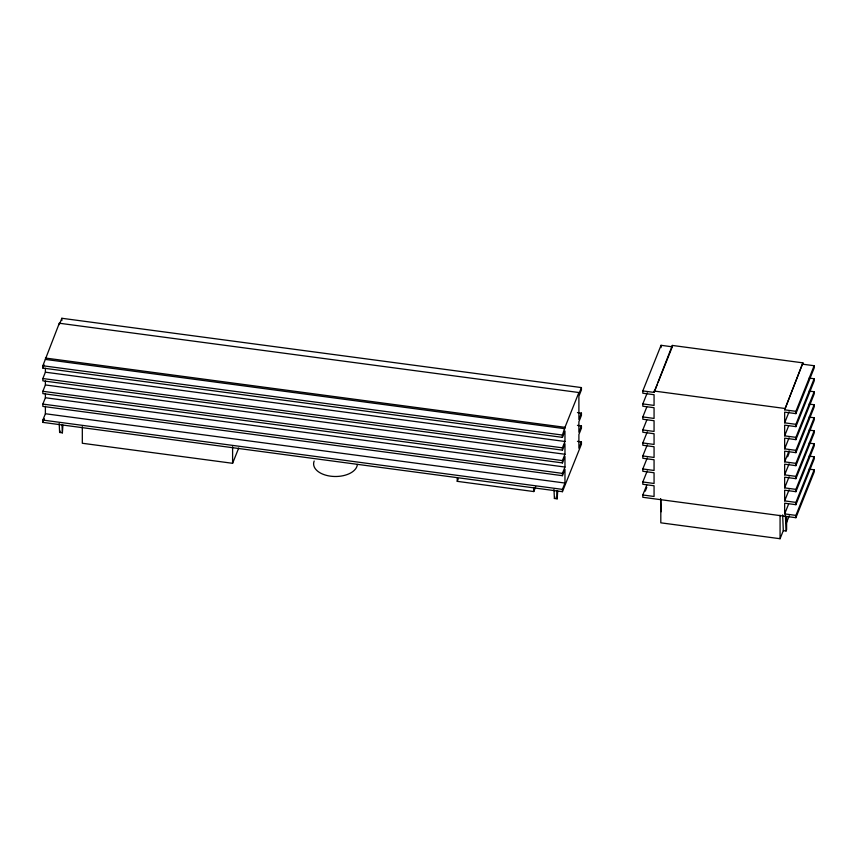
<?xml version="1.0" encoding="UTF-8"?>
<svg xmlns="http://www.w3.org/2000/svg" width="857" height="857" viewBox="0 0 857 857"><rect width="100%" height="100%" fill="white"/><g stroke="black" fill="none" stroke-linecap="round" stroke-linejoin="round"><path stroke-width="1.29" d="M45.389 368.264L45.389 372.184L42.85 378.526L42.85 380.829L562.428 450.129L562.428 447.825L564.967 441.484L564.967 431.017L562.428 437.359L42.85 368.06L42.85 365.757L59.315 323.228L578.893 392.527L578.893 393.909L581.432 387.578L61.854 318.279L59.315 324.61L59.315 323.228M42.85 368.06L44.114 364.889M45.389 393.813L45.389 397.744L42.85 404.086L42.85 406.389L562.428 475.689L562.428 473.385L564.967 467.044L564.967 456.556L562.428 462.898L42.85 393.599L42.85 391.295L45.389 384.954L45.389 381.033M577.447 441.366L581.432 441.901L581.432 444.205L562.428 491.682L42.85 422.383L42.85 420.08L45.389 413.749L45.389 406.272M42.85 422.383L44.307 418.73M62.925 425.083L62.379 432.849L59.626 432.474L60.183 431.103M82.315 426.647L82.315 443.262L232.601 463.305L238.728 447.986M535.721 486.712L533.782 491.554L457.252 481.345L458.227 478.924M562.428 437.359L562.428 435.056L564.967 427.332L578.893 392.527M562.428 450.129L564.967 443.787L564.967 454.253L562.428 460.595L562.428 462.898M577.447 412.581L581.432 413.106L578.893 419.448L578.893 396.213L581.432 389.871L581.432 387.578M577.447 425.372L581.432 425.897L578.893 432.239L578.893 421.751L581.432 415.409L581.432 413.106M562.428 475.689L564.967 469.347L564.967 483.048L562.428 489.379L562.428 491.682M557.714 491.072L557.157 498.838L554.415 498.474L554.961 497.103M581.432 441.901L578.893 448.232L578.893 434.542L581.432 428.2L581.432 425.897M809.147 469.133L814.15 469.807L814.15 472.1L795.907 517.703L642.814 497.285L642.814 494.982L654.062 496.482L654.062 485.769L642.814 484.269L642.814 481.977L654.062 483.477L654.062 472.764L642.814 471.264L642.814 468.961L654.062 470.461L654.062 459.759L642.814 458.259L642.814 455.956L654.062 457.456L654.062 446.743L642.814 445.244L642.814 442.94L654.062 444.44L654.062 433.738L642.814 432.239L642.814 429.935L654.062 431.435L654.062 420.723L642.814 419.223L642.814 416.93L654.062 418.43L654.062 407.718L642.814 406.218L642.814 403.915L654.062 405.415L654.062 394.713L642.814 393.213L642.814 390.91L661.058 345.307L672.306 346.817L672.306 345.435L802.902 362.854L784.658 409.828L795.907 411.328L814.15 365.725L802.902 364.225M642.814 403.915L647.26 392.827M642.814 416.93L646.767 407.064M642.814 390.91L654.062 392.41L672.306 345.435M654.062 392.41L657.03 385.018M658.015 382.554L672.306 346.817M642.814 429.935L646.767 420.08M642.814 442.94L647.26 431.853M642.814 455.956L647.26 444.858M642.814 468.961L647.26 457.874M642.814 481.977L647.26 470.879M642.814 494.982L646.767 485.126M645.278 491.125L646.767 487.419M784.658 409.828L802.902 362.854M809.147 378.076L814.15 378.74L795.907 424.333L784.658 422.833L789.093 411.746M809.147 391.081L814.15 391.745L795.907 437.349L784.658 435.849L788.601 425.983M784.658 422.833L784.658 412.131L795.907 413.631L814.15 368.028L814.15 365.725M809.147 404.086L814.15 404.761L795.907 450.353L784.658 448.854L789.093 437.766M784.658 435.849L784.658 425.136L795.907 426.636L814.15 381.044L814.15 378.74M809.147 417.102L814.15 417.766L795.907 463.358L784.658 461.859L789.093 450.771M787.615 456.77L789.093 453.074M784.658 448.854L784.658 438.141L795.907 439.641L814.15 394.049L814.15 391.745M809.147 430.107L814.15 430.771L795.907 476.374L784.658 474.874L789.093 463.776M784.658 461.859L784.658 451.157L795.907 452.657L814.15 407.054L814.15 404.761M809.147 443.123L814.15 443.787L795.907 489.379L784.658 487.879L789.093 476.792M784.658 474.874L784.658 464.162L795.907 465.662L814.15 420.069L814.15 417.766M809.147 456.128L814.15 456.792L795.907 502.395L784.658 500.884L789.093 489.797M784.658 487.879L784.658 477.178L795.907 478.677L814.15 433.074L814.15 430.771M814.15 469.807L795.907 515.4L784.658 513.9L788.601 504.045M784.658 500.884L784.658 490.183L795.907 491.682L814.15 446.09L814.15 443.787M660.811 499.331L660.811 522.824L780.074 538.721L783.309 530.622L782.645 514.896M786.308 523.134L789.243 515.807M784.658 513.9L784.658 503.188L795.907 504.687L814.15 459.095L814.15 456.792M783.309 530.622L786.062 530.986L786.608 529.615L786.608 516.567M654.062 391.028L784.658 408.446M45.389 358.033L564.967 427.332M45.389 359.415L564.967 428.714M42.85 365.757L562.428 435.056M45.389 372.184L564.967 441.484M42.85 378.526L562.428 447.825M45.389 384.954L564.967 454.253M42.85 391.295L562.428 460.595M45.389 397.744L564.967 467.044M42.85 404.086L562.428 473.385M45.389 413.749L564.967 483.048M42.85 420.08L562.428 489.379M556.782 491.147L557.157 498.838M553.976 489.508L554.415 498.474M62.004 425.158L62.379 432.849M59.187 423.508L59.626 432.474M785.387 515.261L786.062 530.986M660.64 498.624L661.197 511.725M795.907 411.328L795.907 413.631M795.907 424.333L795.907 426.636M795.907 437.349L795.907 439.641M795.907 450.353L795.907 452.657M795.907 463.358L795.907 465.662M795.907 476.374L795.907 478.677M795.907 489.379L795.907 491.682M795.907 502.395L795.907 504.687M795.907 515.4L795.907 517.703M780.074 515.239L780.074 538.721M661.058 345.307L661.058 347.61M533.782 487.719L533.782 491.554M457.252 477.51L457.252 481.345M232.601 446.69L232.601 463.305M61.854 318.279L61.854 320.572M357.358 464.43A21.886 12.63 0 0 1 332.548 476.385A21.886 12.63 0 0 1 314.176 461.023"/></g></svg>
